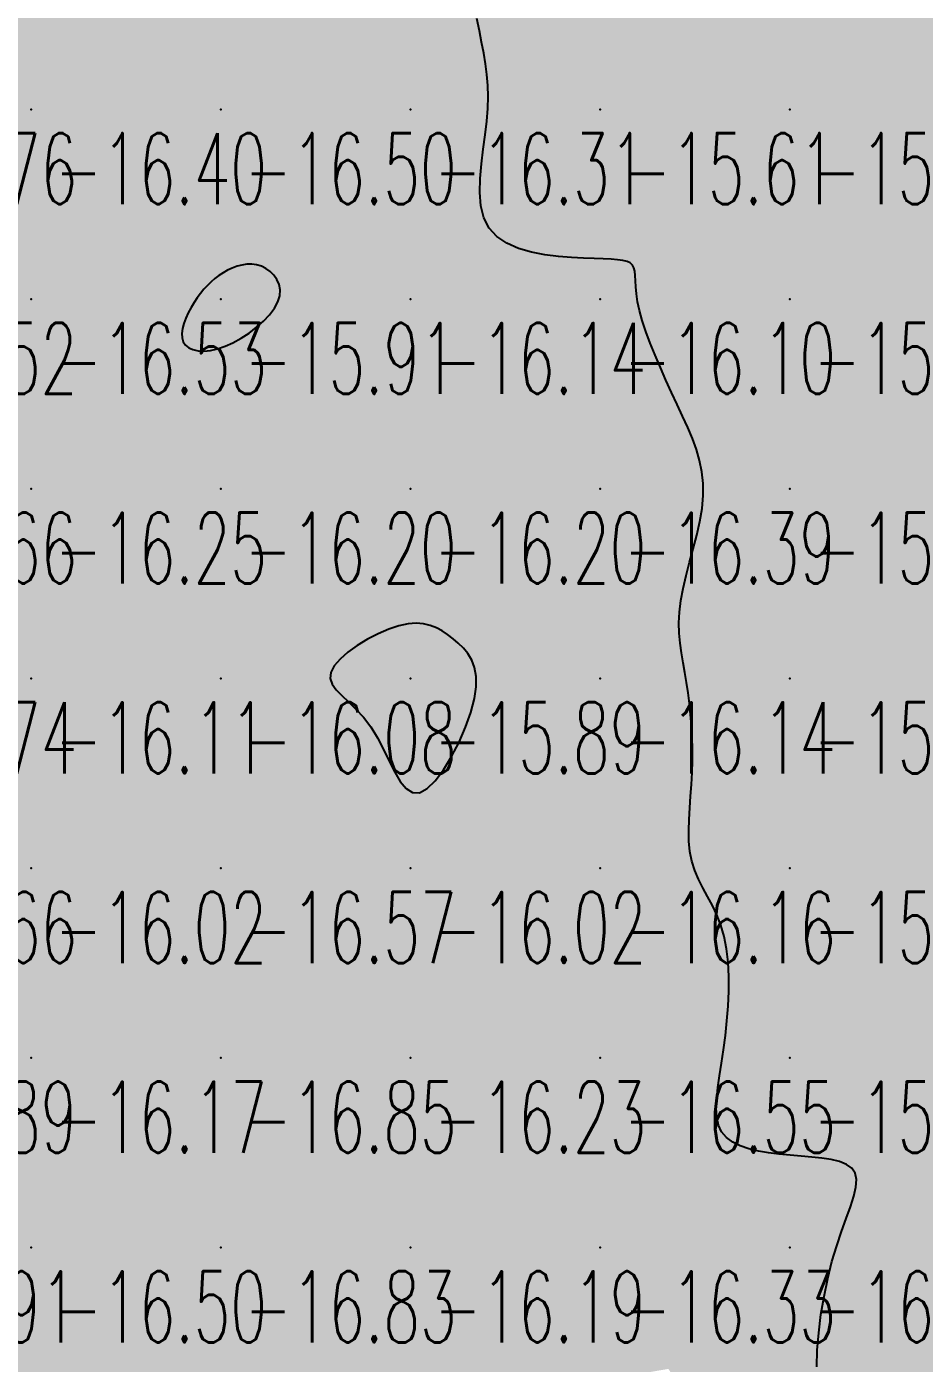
# Model space of a CAD drawing. Header units: millimetres. Extents: x 88261 to 90953, y 390274 to 392322.
# Drawn here: x 89430 to 89477.3, y 391741.1 to 391811.6 of the extents above; entities that cross this region are included whole.
import ezdxf
from ezdxf.enums import TextEntityAlignment as Align

# ---------------------------------------------------------------- set-up
doc = ezdxf.new("R2010")
doc.units = ezdxf.units.MM
doc.header["$LTSCALE"] = 25
for name, color, linetype in [('CN_03_00', 7, 'Continuous'), ('COTEAlt', 7, 'Continuous'), ('TN_COLORIAGE', 7, 'Continuous')]:
    doc.layers.add(name, color=color, linetype=linetype)
doc.styles.add('Simplex 1.0', font='Simplex.shx', dxfattribs={"width": 0.99, "height": 2.5})
doc.styles.get("Standard").update_dxf_attribs({"font": 'times.ttf'})

# ---------------------------------------------------------------- blocks, each defined once
blk = doc.blocks.new('COTE')
at = {"color": 0}
blk.add_point((0, 0), dxfattribs=at)
at = {"layer": 'COTEAlt'}
blk.add_attdef('ALT', text='', height=3.75, dxfattribs=at).set_placement((1.25, -1.25), align=Align.TOP_LEFT)

msp = doc.modelspace()

# ---------------------------------------------------------------- linework, layer by layer
at = {"layer": 'CN_03_00', "elevation": -16, "flags": 128}
msp.add_lwpolyline([(89471.671, 391740.958), (89471.699, 391741.827), (89471.777, 391742.751), (89471.898, 391743.705), (89472.058, 391744.664), (89472.253, 391745.603), (89472.478, 391746.498), (89472.727, 391747.327), (89472.983, 391748.086), (89473.23, 391748.775), (89473.449, 391749.393), (89473.623, 391749.941), (89473.735, 391750.417), (89473.766, 391750.822), (89473.698, 391751.156), (89473.521, 391751.419), (89473.242, 391751.62), (89472.877, 391751.769), (89472.44, 391751.877), (89471.946, 391751.955), (89471.411, 391752.011), (89470.848, 391752.056), (89470.273, 391752.102), (89469.699, 391752.156), (89469.139, 391752.226), (89468.602, 391752.319), (89468.101, 391752.441), (89467.645, 391752.597), (89467.246, 391752.795), (89466.914, 391753.04), (89466.661, 391753.339), (89466.493, 391753.696), (89466.401, 391754.111), (89466.374, 391754.58), (89466.399, 391755.103), (89466.463, 391755.675), (89466.554, 391756.295), (89466.658, 391756.96), (89466.765, 391757.668), (89466.862, 391758.414), (89466.943, 391759.186), (89467.002, 391759.973), (89467.035, 391760.76), (89467.036, 391761.534), (89467.001, 391762.282), (89466.923, 391762.99), (89466.798, 391763.646), (89466.623, 391764.24), (89466.41, 391764.781), (89466.172, 391765.28), (89465.922, 391765.751), (89465.676, 391766.207), (89465.446, 391766.658), (89465.247, 391767.119), (89465.092, 391767.601), (89464.991, 391768.114), (89464.939, 391768.657), (89464.926, 391769.224), (89464.942, 391769.812), (89464.977, 391770.416), (89465.022, 391771.032), (89465.068, 391771.654), (89465.103, 391772.279), (89465.121, 391772.903), (89465.121, 391773.523), (89465.105, 391774.136), (89465.072, 391774.74), (89465.026, 391775.334), (89464.966, 391775.914), (89464.894, 391776.479), (89464.812, 391777.027), (89464.721, 391777.556), (89464.629, 391778.072), (89464.544, 391778.584), (89464.473, 391779.1), (89464.426, 391779.626), (89464.409, 391780.171), (89464.432, 391780.742), (89464.502, 391781.348), (89464.624, 391781.992), (89464.785, 391782.669), (89464.969, 391783.368), (89465.162, 391784.081), (89465.346, 391784.798), (89465.506, 391785.51), (89465.627, 391786.206), (89465.692, 391786.878), (89465.689, 391787.519), (89465.622, 391788.133), (89465.499, 391788.729), (89465.328, 391789.313), (89465.117, 391789.893), (89464.872, 391790.477), (89464.603, 391791.072), (89464.317, 391791.685), (89464.021, 391792.321), (89463.724, 391792.973), (89463.432, 391793.63), (89463.154, 391794.282), (89462.896, 391794.919), (89462.668, 391795.529), (89462.475, 391796.104), (89462.327, 391796.632), (89462.227, 391797.105), (89462.166, 391797.523), (89462.133, 391797.89), (89462.115, 391798.207), (89462.101, 391798.478), (89462.079, 391798.705), (89462.036, 391798.89), (89461.96, 391799.036), (89461.842, 391799.146), (89461.674, 391799.226), (89461.453, 391799.281), (89461.174, 391799.317), (89460.831, 391799.341), (89460.421, 391799.358), (89459.939, 391799.375), (89459.38, 391799.396), (89458.745, 391799.43), (89458.057, 391799.487), (89457.345, 391799.579), (89456.635, 391799.718), (89455.957, 391799.915), (89455.339, 391800.184), (89454.81, 391800.536), (89454.396, 391800.982), (89454.119, 391801.529), (89453.963, 391802.163), (89453.906, 391802.862), (89453.924, 391803.607), (89453.993, 391804.376), (89454.092, 391805.15), (89454.196, 391805.907), (89454.282, 391806.627), (89454.332, 391807.295), (89454.345, 391807.917), (89454.326, 391808.507), (89454.278, 391809.076), (89454.206, 391809.636), (89454.114, 391810.2), (89454.006, 391810.779), (89453.886, 391811.386), (89453.759, 391812.03)], dxfattribs=at)
for points in [[(89443.359, 391797.421), (89443.376, 391797.728), (89443.325, 391798.013), (89443.215, 391798.273), (89443.056, 391798.504), (89442.86, 391798.7), (89442.635, 391798.86), (89442.393, 391798.977), (89442.142, 391799.05), (89441.885, 391799.082), (89441.626, 391799.076), (89441.367, 391799.037), (89441.11, 391798.968), (89440.858, 391798.874), (89440.613, 391798.759), (89440.377, 391798.627), (89440.153, 391798.482), (89439.94, 391798.323), (89439.738, 391798.15), (89439.544, 391797.963), (89439.359, 391797.76), (89439.182, 391797.543), (89439.011, 391797.309), (89438.845, 391797.06), (89438.686, 391796.794), (89438.538, 391796.518), (89438.409, 391796.238), (89438.304, 391795.959), (89438.231, 391795.689), (89438.197, 391795.434), (89438.208, 391795.199), (89438.271, 391794.991), (89438.39, 391794.815), (89438.563, 391794.676), (89438.786, 391794.576), (89439.053, 391794.517), (89439.361, 391794.503), (89439.703, 391794.536), (89440.076, 391794.619), (89440.476, 391794.754), (89440.894, 391794.943), (89441.321, 391795.179), (89441.741, 391795.453), (89442.141, 391795.757), (89442.506, 391796.082), (89442.825, 391796.419), (89443.081, 391796.761), (89443.263, 391797.097), (89443.359, 391797.421)], [(89453.716, 391776.808), (89453.713, 391777.35), (89453.631, 391777.814), (89453.484, 391778.211), (89453.283, 391778.551), (89453.043, 391778.845), (89452.776, 391779.103), (89452.497, 391779.337), (89452.214, 391779.554), (89451.925, 391779.749), (89451.621, 391779.915), (89451.296, 391780.042), (89450.943, 391780.124), (89450.555, 391780.153), (89450.124, 391780.119), (89449.644, 391780.016), (89449.112, 391779.839), (89448.55, 391779.598), (89447.986, 391779.307), (89447.445, 391778.978), (89446.954, 391778.626), (89446.541, 391778.264), (89446.231, 391777.905), (89446.053, 391777.563), (89446.024, 391777.246), (89446.127, 391776.946), (89446.339, 391776.648), (89446.635, 391776.337), (89446.989, 391776.001), (89447.378, 391775.624), (89447.776, 391775.193), (89448.16, 391774.693), (89448.509, 391774.119), (89448.829, 391773.504), (89449.13, 391772.887), (89449.423, 391772.31), (89449.718, 391771.813), (89450.026, 391771.438), (89450.357, 391771.224), (89450.722, 391771.213), (89451.127, 391771.432), (89451.557, 391771.851), (89451.994, 391772.428), (89452.42, 391773.12), (89452.814, 391773.883), (89453.159, 391774.676), (89453.436, 391775.455), (89453.626, 391776.177), (89453.716, 391776.808)]]:
    msp.add_lwpolyline(points, close=True, dxfattribs=at)
at = {"layer": 'TN_COLORIAGE', "color": 183}
for points in [[(89430.249, 391807.239, -16.386), (89440.249, 391807.239, -16.386), (89440.249, 391817.239, -16.386)], [(89430.249, 391807.239, -16), (89430.249, 391816.406, -16), (89440.249, 391817.239, -16), (89431.107, 391817.239, -16)], [(89440.249, 391807.239, -16.174), (89450.249, 391807.239, -16.174), (89450.249, 391817.239, -16.174)], [(89440.249, 391817.239, -16.174), (89440.249, 391807.239, -16.174), (89450.249, 391817.239, -16.174)], [(89450.249, 391807.239, -16), (89453.968, 391810.959, -16), (89450.249, 391817.239, -16), (89452.724, 391817.239, -16)], [(89420.249, 391807.239, -16), (89429.793, 391816.783, -16), (89430.249, 391807.239, -16), (89430.249, 391816.406, -16)], [(89453.968, 391810.959, -16.313), (89454.718, 391807.239, -16.313), (89450.249, 391807.239, -16.313)], [(89420.249, 391807.239, -16.398), (89420.249, 391797.239, -16.398), (89430.249, 391807.239, -16.398)], [(89420.249, 391797.239, -16.398), (89430.249, 391797.239, -16.398), (89430.249, 391807.239, -16.398)], [(89430.249, 391797.239, -16), (89438.795, 391797.239, -16), (89440.249, 391807.239, -16), (89440.249, 391798.765, -16)], [(89430.249, 391807.239, -16.497), (89430.249, 391797.239, -16.497), (89440.249, 391807.239, -16.497)], [(89440.249, 391807.239, -16), (89440.249, 391798.765, -16), (89450.249, 391807.239, -16), (89442.474, 391799.464, -16)], [(89450.249, 391807.239, -16), (89442.474, 391799.464, -16), (89450.249, 391797.239, -16), (89444.213, 391797.239, -16)], [(89450.249, 391807.239, -16), (89454.718, 391807.239, -16), (89450.249, 391797.239, -16), (89452.853, 391799.843, -16)], [(89450.249, 391797.239, -16), (89452.853, 391799.843, -16), (89460.249, 391797.239, -16), (89460.249, 391799.278, -16)], [(89461.778, 391797.239, -16.099), (89462.434, 391799.424, -16.099), (89460.249, 391797.239, -16.099)], [(89460.249, 391799.278, -16.099), (89462.434, 391799.424, -16.099), (89460.249, 391797.239, -16.099)], [(89420.249, 391787.239, -16.526), (89430.249, 391787.239, -16.526), (89430.249, 391797.239, -16.526)], [(89420.249, 391797.239, -16.526), (89420.249, 391787.239, -16.526), (89430.249, 391797.239, -16.526)], [(89430.249, 391797.239, -16), (89438.795, 391797.239, -16), (89430.249, 391787.239, -16), (89437.645, 391794.636, -16)], [(89440.249, 391787.239, -16.136), (89450.249, 391787.239, -16.136), (89450.249, 391797.239, -16.136)], [(89440.249, 391787.239, -16), (89440.249, 391794.162, -16), (89450.249, 391797.239, -16), (89444.213, 391797.239, -16)], [(89450.249, 391787.239, -16.099), (89460.249, 391787.239, -16.099), (89460.249, 391797.239, -16.099)], [(89450.249, 391797.239, -16.099), (89450.249, 391787.239, -16.099), (89460.249, 391797.239, -16.099)], [(89460.249, 391787.239, -16), (89464.417, 391791.408, -16), (89460.249, 391797.239, -16), (89461.778, 391797.239, -16)], [(89430.249, 391787.239, -16), (89437.645, 391794.636, -16), (89440.249, 391787.239, -16), (89440.249, 391794.162, -16)], [(89464.417, 391791.408, -16.393), (89466.455, 391787.239, -16.393), (89460.249, 391787.239, -16.393)], [(89420.249, 391777.239, -16.254), (89430.249, 391777.239, -16.254), (89430.249, 391787.239, -16.254)], [(89420.249, 391787.239, -16.254), (89420.249, 391777.239, -16.254), (89430.249, 391787.239, -16.254)], [(89430.249, 391777.239, -16.201), (89440.249, 391777.239, -16.201), (89440.249, 391787.239, -16.201)], [(89430.249, 391787.239, -16.201), (89430.249, 391777.239, -16.201), (89440.249, 391787.239, -16.201)], [(89450.249, 391787.239, -16), (89450.249, 391780.843, -16), (89440.249, 391777.239, -16), (89444.371, 391777.239, -16)], [(89440.249, 391787.239, -16.202), (89440.249, 391777.239, -16.202), (89450.249, 391787.239, -16.202)], [(89460.249, 391787.239, -16), (89452.495, 391779.485, -16), (89450.249, 391787.239, -16), (89450.249, 391780.843, -16)], [(89460.249, 391787.239, -16), (89452.495, 391779.485, -16), (89460.249, 391777.239, -16), (89454.754, 391777.239, -16)], [(89460.249, 391787.239, -16), (89466.455, 391787.239, -16), (89460.249, 391777.239, -16), (89463.912, 391780.902, -16)], [(89463.912, 391780.902, -16.139), (89464.912, 391777.239, -16.139), (89460.249, 391777.239, -16.139)], [(89420.249, 391777.239, -16.106), (89420.249, 391767.239, -16.106), (89430.249, 391777.239, -16.106)], [(89420.249, 391767.239, -16.106), (89430.249, 391767.239, -16.106), (89430.249, 391777.239, -16.106)], [(89430.249, 391767.239, -16.08), (89440.249, 391767.239, -16.08), (89440.249, 391777.239, -16.08)], [(89430.249, 391777.239, -16.08), (89430.249, 391767.239, -16.08), (89440.249, 391777.239, -16.08)], [(89440.249, 391767.239, -16), (89448.584, 391775.575, -16), (89440.249, 391777.239, -16), (89444.371, 391777.239, -16)], [(89450.249, 391767.239, -16.139), (89460.249, 391767.239, -16.139), (89460.249, 391777.239, -16.139)], [(89460.249, 391777.239, -16), (89454.754, 391777.239, -16), (89450.249, 391767.239, -16), (89450.249, 391768.616, -16)], [(89460.249, 391767.239, -16), (89465.309, 391772.299, -16), (89460.249, 391777.239, -16), (89464.912, 391777.239, -16)], [(89440.249, 391767.239, -16), (89448.584, 391775.575, -16), (89450.249, 391767.239, -16), (89450.249, 391768.616, -16)], [(89464.471, 391767.239, -16.163), (89465.309, 391772.299, -16.163), (89460.249, 391767.239, -16.163)], [(89420.249, 391757.239, -16.021), (89430.249, 391757.239, -16.021), (89430.249, 391767.239, -16.021)], [(89420.249, 391767.239, -16.021), (89420.249, 391757.239, -16.021), (89430.249, 391767.239, -16.021)], [(89430.249, 391767.239, -16.57), (89430.249, 391757.239, -16.57), (89440.249, 391767.239, -16.57)], [(89430.249, 391757.239, -16.57), (89440.249, 391757.239, -16.57), (89440.249, 391767.239, -16.57)], [(89440.249, 391757.239, -16.018), (89450.249, 391757.239, -16.018), (89450.249, 391767.239, -16.018)], [(89440.249, 391767.239, -16.018), (89440.249, 391757.239, -16.018), (89450.249, 391767.239, -16.018)], [(89450.249, 391757.239, -16.163), (89460.249, 391757.239, -16.163), (89460.249, 391767.239, -16.163)], [(89450.249, 391767.239, -16.163), (89450.249, 391757.239, -16.163), (89460.249, 391767.239, -16.163)], [(89460.249, 391757.239, -16), (89467.358, 391764.349, -16), (89460.249, 391767.239, -16), (89464.471, 391767.239, -16)], [(89466.881, 391757.239, -16.547), (89467.358, 391764.349, -16.547), (89460.249, 391757.239, -16.547)], [(89420.249, 391757.239, -16.172), (89420.249, 391747.239, -16.172), (89430.249, 391757.239, -16.172)], [(89420.249, 391747.239, -16.172), (89430.249, 391747.239, -16.172), (89430.249, 391757.239, -16.172)], [(89430.249, 391757.239, -16.847), (89430.249, 391747.239, -16.847), (89440.249, 391757.239, -16.847)], [(89430.249, 391747.239, -16.847), (89440.249, 391747.239, -16.847), (89440.249, 391757.239, -16.847)], [(89440.249, 391747.239, -16.232), (89450.249, 391747.239, -16.232), (89450.249, 391757.239, -16.232)], [(89440.249, 391757.239, -16.232), (89440.249, 391747.239, -16.232), (89450.249, 391757.239, -16.232)], [(89450.249, 391747.239, -16.547), (89460.249, 391747.239, -16.547), (89460.249, 391757.239, -16.547)], [(89450.249, 391757.239, -16.547), (89450.249, 391747.239, -16.547), (89460.249, 391757.239, -16.547)], [(89460.249, 391757.239, -16), (89466.881, 391757.239, -16), (89460.249, 391747.239, -16), (89465.708, 391752.699, -16)], [(89460.249, 391747.239, -16), (89465.708, 391752.699, -16), (89470.249, 391747.239, -16), (89470.249, 391751.996, -16)], [(89474.934, 391751.924, -16.252), (89470.249, 391751.996, -16.252), (89470.249, 391747.239, -16.252)], [(89472.206, 391747.239, -16.252), (89474.934, 391751.924, -16.252), (89470.249, 391747.239, -16.252)], [(89420.249, 391747.239, -16.5), (89420.249, 391737.239, -16.5), (89430.249, 391747.239, -16.5)], [(89420.249, 391737.239, -16.5), (89430.249, 391737.239, -16.5), (89430.249, 391747.239, -16.5)], [(89430.249, 391737.239, -16.835), (89440.249, 391737.239, -16.835), (89440.249, 391747.239, -16.835)], [(89430.249, 391747.239, -16.835), (89430.249, 391737.239, -16.835), (89440.249, 391747.239, -16.835)], [(89440.249, 391737.239, -16.189), (89450.249, 391737.239, -16.189), (89450.249, 391747.239, -16.189)], [(89440.249, 391747.239, -16.189), (89440.249, 391737.239, -16.189), (89450.249, 391747.239, -16.189)], [(89460.249, 391747.239, -16), (89460.249, 391740.222, -16), (89450.249, 391737.239, -16), (89455.199, 391737.239, -16)], [(89450.249, 391747.239, -16.334), (89450.249, 391737.239, -16.334), (89460.249, 391747.239, -16.334)], [(89460.249, 391747.239, -16), (89460.249, 391740.222, -16), (89470.249, 391747.239, -16), (89463.853, 391740.843, -16)], [(89470.249, 391747.239, -16), (89463.853, 391740.843, -16), (89470.249, 391737.239, -16), (89466.166, 391737.239, -16)], [(89470.249, 391747.239, -16), (89472.206, 391747.239, -16), (89470.249, 391737.239, -16), (89471.113, 391738.104, -16)]]:
    msp.add_solid(points, dxfattribs=at)
at = {"layer": 'TN_COLORIAGE', "color": 241}
for points in [[(89452.724, 391817.239, -15.472), (89453.968, 391810.959, -15.472), (89460.249, 391817.239, -15.472)], [(89454.718, 391807.239, -15.472), (89453.968, 391810.959, -15.472), (89460.249, 391807.239, -15.472), (89460.249, 391817.239, -15.472)], [(89466.475, 391813.465, -15.472), (89467.172, 391817.239, -15.472), (89460.249, 391807.239, -15.472), (89460.249, 391817.239, -15.472)], [(89470.249, 391807.239, -15.672), (89480.249, 391807.239, -15.672), (89480.249, 391817.239, -15.672)], [(89474.424, 391817.239, -15.645), (89470.249, 391813.256, -15.645), (89480.249, 391817.239, -15.645), (89470.249, 391807.239, -15.645)], [(89470.249, 391813.256, -15.613), (89466.475, 391813.465, -15.613), (89470.249, 391807.239, -15.613), (89460.249, 391807.239, -15.613)], [(89460.249, 391799.278, -15.613), (89452.853, 391799.843, -15.613), (89460.249, 391807.239, -15.613)], [(89452.853, 391799.843, -15.613), (89454.718, 391807.239, -15.613), (89460.249, 391807.239, -15.613)], [(89462.434, 391799.424, -15.613), (89460.249, 391799.278, -15.613), (89470.249, 391807.239, -15.613), (89460.249, 391807.239, -15.613)], [(89462.434, 391799.424, -15.451), (89461.778, 391797.239, -15.451), (89470.249, 391807.239, -15.451), (89470.249, 391797.239, -15.451)], [(89470.249, 391807.239, -15.855), (89470.249, 391797.239, -15.855), (89480.249, 391807.239, -15.855)], [(89470.249, 391797.239, -15.855), (89480.249, 391797.239, -15.855), (89480.249, 391807.239, -15.855)], [(89444.213, 391797.239, -15.91), (89442.474, 391799.464, -15.91), (89440.249, 391797.239, -15.91)], [(89442.474, 391799.464, -15.91), (89440.249, 391798.765, -15.91), (89440.249, 391797.239, -15.91)], [(89440.249, 391798.765, -15.91), (89438.795, 391797.239, -15.91), (89440.249, 391797.239, -15.91)], [(89440.249, 391794.162, -15.91), (89437.645, 391794.636, -15.91), (89440.249, 391797.239, -15.91)], [(89437.645, 391794.636, -15.91), (89438.795, 391797.239, -15.91), (89440.249, 391797.239, -15.91)], [(89444.213, 391797.239, -15.91), (89440.249, 391794.162, -15.91), (89440.249, 391797.239, -15.91)], [(89461.778, 391797.239, -15.451), (89464.417, 391791.408, -15.451), (89470.249, 391797.239, -15.451)], [(89466.455, 391787.239, -15.451), (89464.417, 391791.408, -15.451), (89470.249, 391787.239, -15.451), (89470.249, 391797.239, -15.451)], [(89470.249, 391787.239, -15.456), (89480.249, 391787.239, -15.456), (89480.249, 391797.239, -15.456)], [(89470.249, 391797.239, -15.456), (89470.249, 391787.239, -15.456), (89480.249, 391797.239, -15.456)], [(89464.912, 391777.239, -15.76), (89463.912, 391780.902, -15.76), (89470.249, 391777.239, -15.76), (89470.249, 391787.239, -15.76)], [(89463.912, 391780.902, -15.76), (89466.455, 391787.239, -15.76), (89470.249, 391787.239, -15.76)], [(89470.249, 391777.239, -15.077), (89480.249, 391777.239, -15.077), (89480.249, 391787.239, -15.077)], [(89470.249, 391787.239, -15.077), (89470.249, 391777.239, -15.077), (89480.249, 391787.239, -15.077)], [(89444.371, 391777.239, -15.886), (89450.249, 391780.843, -15.886), (89450.249, 391777.239, -15.886)], [(89450.249, 391780.843, -15.886), (89452.495, 391779.485, -15.886), (89450.249, 391777.239, -15.886)], [(89454.754, 391777.239, -15.886), (89452.495, 391779.485, -15.886), (89450.249, 391777.239, -15.886)], [(89444.371, 391777.239, -15.886), (89448.584, 391775.575, -15.886), (89450.249, 391777.239, -15.886)], [(89450.249, 391768.616, -15.886), (89448.584, 391775.575, -15.886), (89450.249, 391777.239, -15.886)], [(89450.249, 391768.616, -15.886), (89454.754, 391777.239, -15.886), (89450.249, 391777.239, -15.886)], [(89465.309, 391772.299, -15.778), (89464.471, 391767.239, -15.778), (89470.249, 391777.239, -15.778), (89470.249, 391767.239, -15.778)], [(89464.912, 391777.239, -15.841), (89465.309, 391772.299, -15.841), (89470.249, 391777.239, -15.841)], [(89470.249, 391767.239, -15.433), (89480.249, 391767.239, -15.433), (89480.249, 391777.239, -15.433)], [(89470.249, 391777.239, -15.433), (89470.249, 391767.239, -15.433), (89480.249, 391777.239, -15.433)], [(89464.471, 391767.239, -15.778), (89467.358, 391764.349, -15.778), (89470.249, 391767.239, -15.778)], [(89467.358, 391764.349, -15.722), (89466.881, 391757.239, -15.722), (89470.249, 391767.239, -15.722), (89470.249, 391757.239, -15.722)], [(89470.249, 391757.239, -15.737), (89480.249, 391757.239, -15.737), (89480.249, 391767.239, -15.737)], [(89470.249, 391767.239, -15.737), (89470.249, 391757.239, -15.737), (89480.249, 391767.239, -15.737)], [(89470.249, 391751.996, -15.722), (89465.708, 391752.699, -15.722), (89470.249, 391757.239, -15.722)], [(89465.708, 391752.699, -15.722), (89466.881, 391757.239, -15.722), (89470.249, 391757.239, -15.722)], [(89470.249, 391751.996, -15.714), (89474.934, 391751.924, -15.714), (89470.249, 391757.239, -15.714), (89480.249, 391757.239, -15.714)], [(89474.934, 391751.924, -15), (89472.206, 391747.239, -15), (89480.249, 391757.239, -15), (89479.967, 391747.239, -15)], [(89471.113, 391738.104, -15), (89472.206, 391747.239, -15), (89479.929, 391746.92, -15), (89479.967, 391747.239, -15)], [(89474.008, 391737.239, -15), (89471.113, 391738.104, -15), (89480.249, 391737.239, -15), (89479.929, 391746.92, -15)]]:
    msp.add_solid(points, dxfattribs=at)

# ---------------------------------------------------------------- block references
at = {"layer": 'COTEAlt'}
ref = msp.add_blockref('COTE', (89420.249, 391807.239), dxfattribs=at)
ref.add_attrib('ALT', '-16.76', dxfattribs={"height": 3.75, "style": 'Simplex 1.0', "width": 0.6}).set_placement((89421.499, 391805.989), align=Align.TOP_LEFT)
ref = msp.add_blockref('COTE', (89430.249, 391807.239), dxfattribs=at)
ref.add_attrib('ALT', '-16.40', dxfattribs={"height": 3.75, "style": 'Simplex 1.0', "width": 0.6}).set_placement((89431.499, 391805.989), align=Align.TOP_LEFT)
ref = msp.add_blockref('COTE', (89440.249, 391807.239), dxfattribs=at)
ref.add_attrib('ALT', '-16.50', dxfattribs={"height": 3.75, "style": 'Simplex 1.0', "width": 0.6}).set_placement((89441.499, 391805.989), align=Align.TOP_LEFT)
ref = msp.add_blockref('COTE', (89450.249, 391807.239), dxfattribs=at)
ref.add_attrib('ALT', '-16.31', dxfattribs={"height": 3.75, "style": 'Simplex 1.0', "width": 0.6}).set_placement((89451.499, 391805.989), align=Align.TOP_LEFT)
ref = msp.add_blockref('COTE', (89460.249, 391807.239), dxfattribs=at)
ref.add_attrib('ALT', '-15.61', dxfattribs={"height": 3.75, "style": 'Simplex 1.0', "width": 0.6}).set_placement((89461.499, 391805.989), align=Align.TOP_LEFT)
ref = msp.add_blockref('COTE', (89470.249, 391807.239), dxfattribs=at)
ref.add_attrib('ALT', '-15.65', dxfattribs={"height": 3.75, "style": 'Simplex 1.0', "width": 0.6}).set_placement((89471.499, 391805.989), align=Align.TOP_LEFT)
ref = msp.add_blockref('COTE', (89420.249, 391797.239), dxfattribs=at)
ref.add_attrib('ALT', '-16.52', dxfattribs={"height": 3.75, "style": 'Simplex 1.0', "width": 0.6}).set_placement((89421.499, 391795.989), align=Align.TOP_LEFT)
ref = msp.add_blockref('COTE', (89430.249, 391797.239), dxfattribs=at)
ref.add_attrib('ALT', '-16.53', dxfattribs={"height": 3.75, "style": 'Simplex 1.0', "width": 0.6}).set_placement((89431.499, 391795.989), align=Align.TOP_LEFT)
ref = msp.add_blockref('COTE', (89440.249, 391797.239), dxfattribs=at)
ref.add_attrib('ALT', '-15.91', dxfattribs={"height": 3.75, "style": 'Simplex 1.0', "width": 0.6}).set_placement((89441.499, 391795.989), align=Align.TOP_LEFT)
ref = msp.add_blockref('COTE', (89450.249, 391797.239), dxfattribs=at)
ref.add_attrib('ALT', '-16.14', dxfattribs={"height": 3.75, "style": 'Simplex 1.0', "width": 0.6}).set_placement((89451.499, 391795.989), align=Align.TOP_LEFT)
ref = msp.add_blockref('COTE', (89460.249, 391797.239), dxfattribs=at)
ref.add_attrib('ALT', '-16.10', dxfattribs={"height": 3.75, "style": 'Simplex 1.0', "width": 0.6}).set_placement((89461.499, 391795.989), align=Align.TOP_LEFT)
ref = msp.add_blockref('COTE', (89470.249, 391797.239), dxfattribs=at)
ref.add_attrib('ALT', '-15.45', dxfattribs={"height": 3.75, "style": 'Simplex 1.0', "width": 0.6}).set_placement((89471.499, 391795.989), align=Align.TOP_LEFT)
ref = msp.add_blockref('COTE', (89420.249, 391787.239), dxfattribs=at)
ref.add_attrib('ALT', '-16.66', dxfattribs={"height": 3.75, "style": 'Simplex 1.0', "width": 0.6}).set_placement((89421.499, 391785.989), align=Align.TOP_LEFT)
ref = msp.add_blockref('COTE', (89430.249, 391787.239), dxfattribs=at)
ref.add_attrib('ALT', '-16.25', dxfattribs={"height": 3.75, "style": 'Simplex 1.0', "width": 0.6}).set_placement((89431.499, 391785.989), align=Align.TOP_LEFT)
ref = msp.add_blockref('COTE', (89440.249, 391787.239), dxfattribs=at)
ref.add_attrib('ALT', '-16.20', dxfattribs={"height": 3.75, "style": 'Simplex 1.0', "width": 0.6}).set_placement((89441.499, 391785.989), align=Align.TOP_LEFT)
ref = msp.add_blockref('COTE', (89450.249, 391787.239), dxfattribs=at)
ref.add_attrib('ALT', '-16.20', dxfattribs={"height": 3.75, "style": 'Simplex 1.0', "width": 0.6}).set_placement((89451.499, 391785.989), align=Align.TOP_LEFT)
ref = msp.add_blockref('COTE', (89460.249, 391787.239), dxfattribs=at)
ref.add_attrib('ALT', '-16.39', dxfattribs={"height": 3.75, "style": 'Simplex 1.0', "width": 0.6}).set_placement((89461.499, 391785.989), align=Align.TOP_LEFT)
ref = msp.add_blockref('COTE', (89470.249, 391787.239), dxfattribs=at)
ref.add_attrib('ALT', '-15.76', dxfattribs={"height": 3.75, "style": 'Simplex 1.0', "width": 0.6}).set_placement((89471.499, 391785.989), align=Align.TOP_LEFT)
ref = msp.add_blockref('COTE', (89420.249, 391777.239), dxfattribs=at)
ref.add_attrib('ALT', '-16.74', dxfattribs={"height": 3.75, "style": 'Simplex 1.0', "width": 0.6}).set_placement((89421.499, 391775.989), align=Align.TOP_LEFT)
ref = msp.add_blockref('COTE', (89430.249, 391777.239), dxfattribs=at)
ref.add_attrib('ALT', '-16.11', dxfattribs={"height": 3.75, "style": 'Simplex 1.0', "width": 0.6}).set_placement((89431.499, 391775.989), align=Align.TOP_LEFT)
ref = msp.add_blockref('COTE', (89440.249, 391777.239), dxfattribs=at)
ref.add_attrib('ALT', '-16.08', dxfattribs={"height": 3.75, "style": 'Simplex 1.0', "width": 0.6}).set_placement((89441.499, 391775.989), align=Align.TOP_LEFT)
ref = msp.add_blockref('COTE', (89450.249, 391777.239), dxfattribs=at)
ref.add_attrib('ALT', '-15.89', dxfattribs={"height": 3.75, "style": 'Simplex 1.0', "width": 0.6}).set_placement((89451.499, 391775.989), align=Align.TOP_LEFT)
ref = msp.add_blockref('COTE', (89460.249, 391777.239), dxfattribs=at)
ref.add_attrib('ALT', '-16.14', dxfattribs={"height": 3.75, "style": 'Simplex 1.0', "width": 0.6}).set_placement((89461.499, 391775.989), align=Align.TOP_LEFT)
ref = msp.add_blockref('COTE', (89470.249, 391777.239), dxfattribs=at)
ref.add_attrib('ALT', '-15.84', dxfattribs={"height": 3.75, "style": 'Simplex 1.0', "width": 0.6}).set_placement((89471.499, 391775.989), align=Align.TOP_LEFT)
ref = msp.add_blockref('COTE', (89420.249, 391767.239), dxfattribs=at)
ref.add_attrib('ALT', '-16.66', dxfattribs={"height": 3.75, "style": 'Simplex 1.0', "width": 0.6}).set_placement((89421.499, 391765.989), align=Align.TOP_LEFT)
ref = msp.add_blockref('COTE', (89430.249, 391767.239), dxfattribs=at)
ref.add_attrib('ALT', '-16.02', dxfattribs={"height": 3.75, "style": 'Simplex 1.0', "width": 0.6}).set_placement((89431.499, 391765.989), align=Align.TOP_LEFT)
ref = msp.add_blockref('COTE', (89440.249, 391767.239), dxfattribs=at)
ref.add_attrib('ALT', '-16.57', dxfattribs={"height": 3.75, "style": 'Simplex 1.0', "width": 0.6}).set_placement((89441.499, 391765.989), align=Align.TOP_LEFT)
ref = msp.add_blockref('COTE', (89450.249, 391767.239), dxfattribs=at)
ref.add_attrib('ALT', '-16.02', dxfattribs={"height": 3.75, "style": 'Simplex 1.0', "width": 0.6}).set_placement((89451.499, 391765.989), align=Align.TOP_LEFT)
ref = msp.add_blockref('COTE', (89460.249, 391767.239), dxfattribs=at)
ref.add_attrib('ALT', '-16.16', dxfattribs={"height": 3.75, "style": 'Simplex 1.0', "width": 0.6}).set_placement((89461.499, 391765.989), align=Align.TOP_LEFT)
ref = msp.add_blockref('COTE', (89470.249, 391767.239), dxfattribs=at)
ref.add_attrib('ALT', '-15.78', dxfattribs={"height": 3.75, "style": 'Simplex 1.0', "width": 0.6}).set_placement((89471.499, 391765.989), align=Align.TOP_LEFT)
ref = msp.add_blockref('COTE', (89420.249, 391757.239), dxfattribs=at)
ref.add_attrib('ALT', '-16.89', dxfattribs={"height": 3.75, "style": 'Simplex 1.0', "width": 0.6}).set_placement((89421.499, 391755.989), align=Align.TOP_LEFT)
ref = msp.add_blockref('COTE', (89430.249, 391757.239), dxfattribs=at)
ref.add_attrib('ALT', '-16.17', dxfattribs={"height": 3.75, "style": 'Simplex 1.0', "width": 0.6}).set_placement((89431.499, 391755.989), align=Align.TOP_LEFT)
ref = msp.add_blockref('COTE', (89440.249, 391757.239), dxfattribs=at)
ref.add_attrib('ALT', '-16.85', dxfattribs={"height": 3.75, "style": 'Simplex 1.0', "width": 0.6}).set_placement((89441.499, 391755.989), align=Align.TOP_LEFT)
ref = msp.add_blockref('COTE', (89450.249, 391757.239), dxfattribs=at)
ref.add_attrib('ALT', '-16.23', dxfattribs={"height": 3.75, "style": 'Simplex 1.0', "width": 0.6}).set_placement((89451.499, 391755.989), align=Align.TOP_LEFT)
ref = msp.add_blockref('COTE', (89460.249, 391757.239), dxfattribs=at)
ref.add_attrib('ALT', '-16.55', dxfattribs={"height": 3.75, "style": 'Simplex 1.0', "width": 0.6}).set_placement((89461.499, 391755.989), align=Align.TOP_LEFT)
ref = msp.add_blockref('COTE', (89470.249, 391757.239), dxfattribs=at)
ref.add_attrib('ALT', '-15.72', dxfattribs={"height": 3.75, "style": 'Simplex 1.0', "width": 0.6}).set_placement((89471.499, 391755.989), align=Align.TOP_LEFT)
ref = msp.add_blockref('COTE', (89420.249, 391747.239), dxfattribs=at)
ref.add_attrib('ALT', '-16.91', dxfattribs={"height": 3.75, "style": 'Simplex 1.0', "width": 0.6}).set_placement((89421.499, 391745.989), align=Align.TOP_LEFT)
ref = msp.add_blockref('COTE', (89430.249, 391747.239), dxfattribs=at)
ref.add_attrib('ALT', '-16.50', dxfattribs={"height": 3.75, "style": 'Simplex 1.0', "width": 0.6}).set_placement((89431.499, 391745.989), align=Align.TOP_LEFT)
ref = msp.add_blockref('COTE', (89440.249, 391747.239), dxfattribs=at)
ref.add_attrib('ALT', '-16.83', dxfattribs={"height": 3.75, "style": 'Simplex 1.0', "width": 0.6}).set_placement((89441.499, 391745.989), align=Align.TOP_LEFT)
ref = msp.add_blockref('COTE', (89450.249, 391747.239), dxfattribs=at)
ref.add_attrib('ALT', '-16.19', dxfattribs={"height": 3.75, "style": 'Simplex 1.0', "width": 0.6}).set_placement((89451.499, 391745.989), align=Align.TOP_LEFT)
ref = msp.add_blockref('COTE', (89460.249, 391747.239), dxfattribs=at)
ref.add_attrib('ALT', '-16.33', dxfattribs={"height": 3.75, "style": 'Simplex 1.0', "width": 0.6}).set_placement((89461.499, 391745.989), align=Align.TOP_LEFT)
ref = msp.add_blockref('COTE', (89470.249, 391747.239), dxfattribs=at)
ref.add_attrib('ALT', '-16.25', dxfattribs={"height": 3.75, "style": 'Simplex 1.0', "width": 0.6}).set_placement((89471.499, 391745.989), align=Align.TOP_LEFT)

doc.saveas('drawing.dxf')
